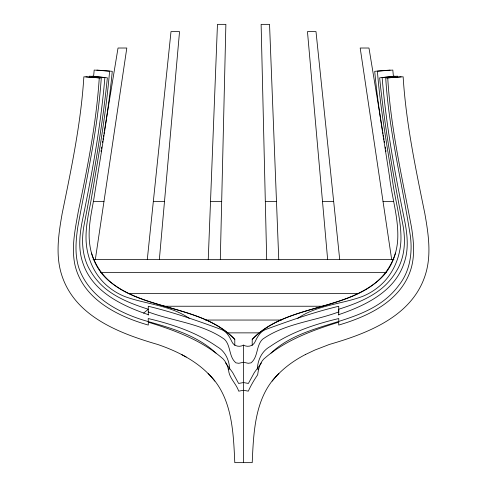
<?xml version="1.0" encoding="UTF-8"?>
<svg xmlns="http://www.w3.org/2000/svg" width="487" height="487" viewBox="0 0 487 487"><rect width="100%" height="100%" fill="white"/><g stroke="black" fill="none" stroke-linecap="round" stroke-linejoin="round"><path stroke-width="0.73" d="M338.709 312.91L338.733 309.239C353.477 304.521 368.3 298.951 380.615 289.333A65.337 65.337 0 0 0 397.008 270.163C404.959 256.734 405.708 240.511 403.005 225.475C393.502 176.556 384.614 127.466 379.641 77.841L395 76.155M220.307 259.559L225.877 24.35L217.458 24.35L208.241 259.559M159.352 259.559L179.539 31.618L171.004 31.618L147.287 259.559M89.352 77.603L89.486 76.155L104.875 77.518C100.809 126.194 91.903 174.273 82.072 222.066C79.551 235.422 78.224 249.569 82.778 262.651C92.043 291.53 121.677 305.574 148.279 314.657M93.565 76.721L94.186 70.067L109.599 71.163C105.898 115.06 98.137 158.482 90.789 201.88C88.378 214.323 85.688 226.863 86.047 239.61C86.601 257.812 94.539 276.001 109.045 287.36A61.758 61.758 0 0 0 124.855 296.565C146.124 304.345 170.012 305.124 189.187 318.297M95.324 259.559L126.809 48.018L118.024 48.018L104.468 130.498M101.016 151.494L101.266 149.996M101.509 148.492L101.759 146.995M102.495 142.496L102.745 140.993M102.988 139.495L103.238 137.998M103.481 136.494L103.731 134.996M103.975 133.499L104.224 131.995M252.211 345.447L252.211 339.396C286.916 303.906 344.772 311.625 381.004 278.193C391.116 268.544 396.363 254.817 397.629 241.095C399.097 219.442 392.029 198.422 389.576 177.091C384.286 141.887 377.9 106.811 374.728 71.321L390.13 70.067M395.481 253.076C375.751 315.034 290.983 297.496 252.211 339.396M278.899 373.486C254.731 396.381 253.63 431.677 252.211 462.65L234.789 462.65C233.37 431.677 232.269 396.381 208.101 373.486M261.428 362.949L254.366 372.494L248.394 383.446L243.5 382.551L238.606 383.446L232.634 372.494L225.572 362.949M272.19 381.114C281.023 369.785 292.772 361.092 305.459 354.506M270.991 353.112C307.187 318.638 368.117 327.209 398.956 285.157C409.938 271.387 412.611 253.07 410.364 236.012C402.225 183.368 388.991 131.423 385.728 78.066L401.13 76.788M143.61 313.111L148.267 309.239C133.523 304.521 118.7 298.951 106.385 289.333A65.337 65.337 0 0 1 89.992 270.163C82.041 256.734 81.292 240.511 83.995 225.475C93.498 176.556 102.386 127.466 107.359 77.841L92 76.155M297.813 318.297C316.988 305.124 340.876 304.345 362.145 296.565A61.758 61.758 0 0 0 377.955 287.36C392.461 276.001 400.399 257.818 400.953 239.61C401.318 220.106 395.377 201.241 392.711 182.071C387.001 145.193 380.298 108.4 377.401 71.163L392.814 70.067L393.435 76.721M305.343 354.566L314.803 350.074L329.358 344.455C367.782 333.297 412.696 316.307 425.583 274.071C431.622 254.348 428.304 233.389 424.834 213.519C415.6 168.313 406.012 122.949 403.139 76.788L387.731 77.877C390.714 128.458 402.262 177.913 411.552 227.563C413.725 241.649 415.107 256.46 410.571 270.248C400.235 301.386 367.916 316.465 338.709 325.066L338.709 322.187C312.112 330.363 284.785 340.407 263.68 359.126C259.729 363.375 258.402 369.183 257.672 374.765C254.111 379.963 250.902 385.418 248.309 391.164L243.5 390.282L238.691 391.164C236.311 383.78 229.395 378.332 228.628 370.528C227.855 366.346 226.193 362.316 223.32 359.126C202.215 340.407 174.888 330.363 148.292 322.187L148.292 325.066C117.452 316.294 82.833 299.042 74.949 264.952C71.157 247.171 75.235 228.987 78.31 211.437C87.581 167.333 96.347 122.931 99.269 77.877L83.861 76.788C80.988 122.949 71.4 168.313 62.166 213.519C58.696 233.389 55.378 254.348 61.417 274.071C74.304 316.307 119.218 333.297 157.642 344.455C179.198 351.845 200.534 362.803 214.81 381.114M338.733 315.107L338.733 306.274C313.798 312.173 289.692 320.683 265.689 329.498C260.435 331.428 257.605 336.474 255.34 341.235C253.544 346.074 247.767 347.602 243.5 345.113C239.233 347.602 233.456 346.074 231.66 341.235C229.395 336.474 226.565 331.428 221.311 329.498C197.308 320.683 173.202 312.173 148.267 306.274L148.267 315.107M338.721 314.657C365.323 305.574 394.957 291.53 404.222 262.651C408.776 249.569 407.449 235.422 404.928 222.066C395.097 174.273 386.191 126.194 382.125 77.518L397.514 76.155L397.648 77.603M338.721 311.93C313.707 321.323 284.633 323.514 262.475 339.329C255.937 345.861 258.335 356.807 251.067 362.858L248.212 363.29L243.5 362.261L238.788 363.29L235.933 362.858C228.665 356.807 231.063 345.861 224.525 339.329C202.367 323.514 173.293 321.323 148.279 311.93M93.553 201.429L103.975 201.429M153.338 201.429L164.503 201.429M210.518 201.429L221.682 201.429M265.318 201.429L276.482 201.429M322.497 201.429L333.662 201.429M383.026 201.429L393.447 201.429M93.06 259.559L393.94 259.559M100.681 272.379L386.319 272.379M128.757 293.418L358.243 293.418M163.608 306.238L323.392 306.238M205.477 320.044L281.523 320.044M227.843 332.864L259.157 332.864M228.178 369.036L229.669 369.036C229.286 359.923 225.073 351.06 216.879 346.519C196.328 332.274 172.368 324.251 148.231 318.541L148.231 321.578C172.191 328.36 197.369 335.659 216.009 353.112M258.822 369.036L257.331 369.036C257.714 359.923 261.927 351.06 270.121 346.519C290.672 332.274 314.632 324.251 338.769 318.541L338.769 321.578M96.87 70.067L112.272 71.321C108.211 114.165 100.462 156.54 93.839 199.031C91.02 214.834 87.264 231.082 90.186 247.171C92.5 260.837 99.525 273.779 110.634 282.259C147.324 311.09 201.49 305.392 234.789 339.396L234.789 345.447M85.87 76.788L101.272 78.066C97.844 128.191 86.923 177.311 77.859 226.601C75.82 240.548 74.499 255.231 79.168 268.818C89.906 298.014 119.954 313.634 148.231 321.578M181.541 354.506L186.174 357.026M234.789 339.396C196.018 297.496 111.249 315.034 91.519 253.076M382.532 130.498L368.976 48.018L360.191 48.018L391.676 259.559M382.776 131.995L383.026 133.499M383.269 134.996L383.519 136.494M383.762 137.998L384.012 139.495M384.255 140.993L384.505 142.496M385.241 146.995L385.491 148.492M385.734 149.996L385.984 151.494M339.713 259.559L315.996 31.618L307.461 31.618L327.648 259.559M278.759 259.559L269.542 24.35L261.123 24.35L266.693 259.559M243.5 345.113L243.5 462.65"/></g></svg>
